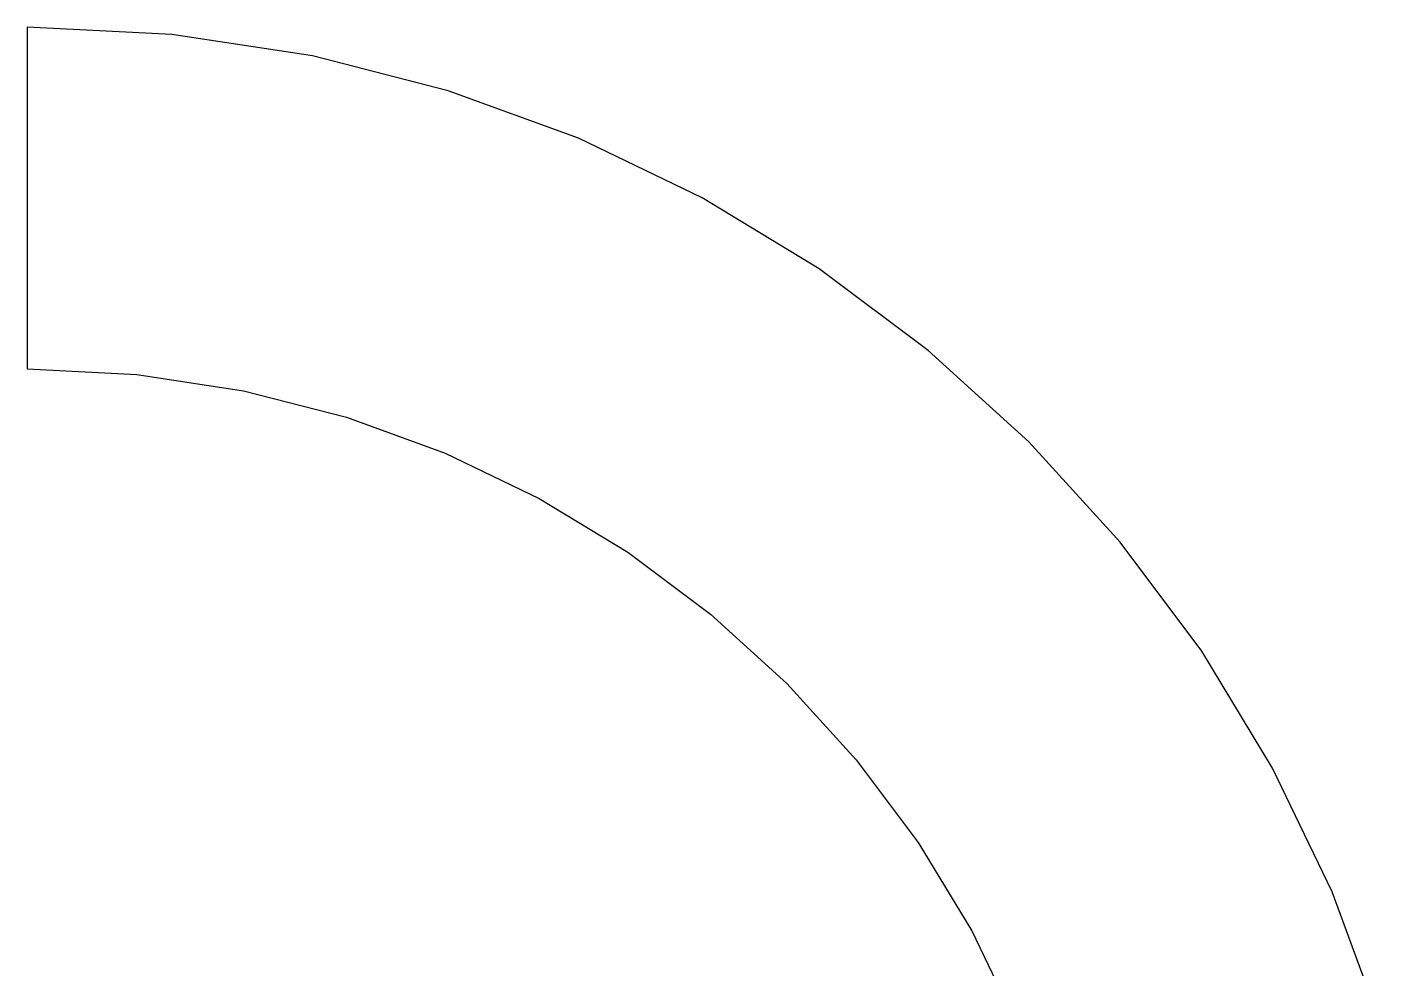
# Model space of a CAD drawing. Extents: x 0 to 90, y 19 to 122.
# Drawn here: x 51.91 to 88.4, y 70.38 to 95.8 of the extents above; entities that cross this region are included whole.
import ezdxf

# ---------------------------------------------------------------- set-up
doc = ezdxf.new("R2010")
doc.units = 0

msp = doc.modelspace()

# ---------------------------------------------------------------- linework, layer by layer
at = {"layer": 'Layer 1', "color": 4}
for p, q in [((51.9111, 95.795179), (51.9111, 95.218582)), ((55.818021, 95.597902), (51.9111, 95.795179)), ((59.612078, 95.018875), (55.818021, 95.597902)), ((51.9111, 95.218582), (51.9111, 94.641984)), ((63.274067, 94.077303), (59.612078, 95.018875)), ((51.9111, 94.641984), (51.9111, 94.065386)), ((51.9111, 94.065386), (51.9111, 93.488789)), ((66.784782, 92.792392), (63.274067, 94.077303)), ((51.9111, 93.488789), (51.9111, 92.912191)), ((51.9111, 92.912191), (51.9111, 92.335594)), ((70.125011, 91.183349), (66.784782, 92.792392)), ((51.9111, 92.335594), (51.9111, 91.758996)), ((51.9111, 91.758996), (51.9111, 91.182398)), ((51.9111, 91.182398), (51.9111, 90.6058)), ((73.275551, 89.269379), (70.125011, 91.183349)), ((51.9111, 90.6058), (51.9111, 90.029203)), ((51.9111, 90.029203), (51.9111, 89.452605)), ((51.9111, 89.452605), (51.9111, 88.876008)), ((76.217196, 87.069687), (73.275551, 89.269379)), ((51.9111, 88.876008), (51.9111, 88.29941)), ((51.9111, 88.29941), (51.9111, 87.722812)), ((51.9111, 87.722812), (51.9111, 87.146215)), ((51.9111, 87.146215), (51.9111, 86.569617)), ((78.93074, 84.603481), (76.217196, 87.069687)), ((51.9111, 86.569617), (54.874538, 86.419976)), ((54.874538, 86.419976), (57.752381, 85.980762)), ((57.752381, 85.980762), (60.530054, 85.266543)), ((60.530054, 85.266543), (63.19299, 84.291885)), ((81.396973, 81.889965), (78.93074, 84.603481)), ((63.19299, 84.291885), (65.72662, 83.071355)), ((65.72662, 83.071355), (68.116374, 81.619519)), ((83.596689, 78.948346), (81.396973, 81.889965)), ((68.116374, 81.619519), (70.347682, 79.950944)), ((70.347682, 79.950944), (72.405974, 78.080197)), ((85.510683, 75.797829), (83.596689, 78.948346)), ((72.405974, 78.080197), (74.276675, 76.021843)), ((74.276675, 76.021843), (75.945224, 73.790449)), ((87.119748, 72.45762), (85.510683, 75.797829)), ((75.945224, 73.790449), (77.397046, 71.400583)), ((88.404675, 68.946926), (87.119748, 72.45762)), ((77.397046, 71.400583), (78.617572, 68.866811))]:
    msp.add_line(p, q, dxfattribs=at)

doc.saveas('drawing.dxf')
